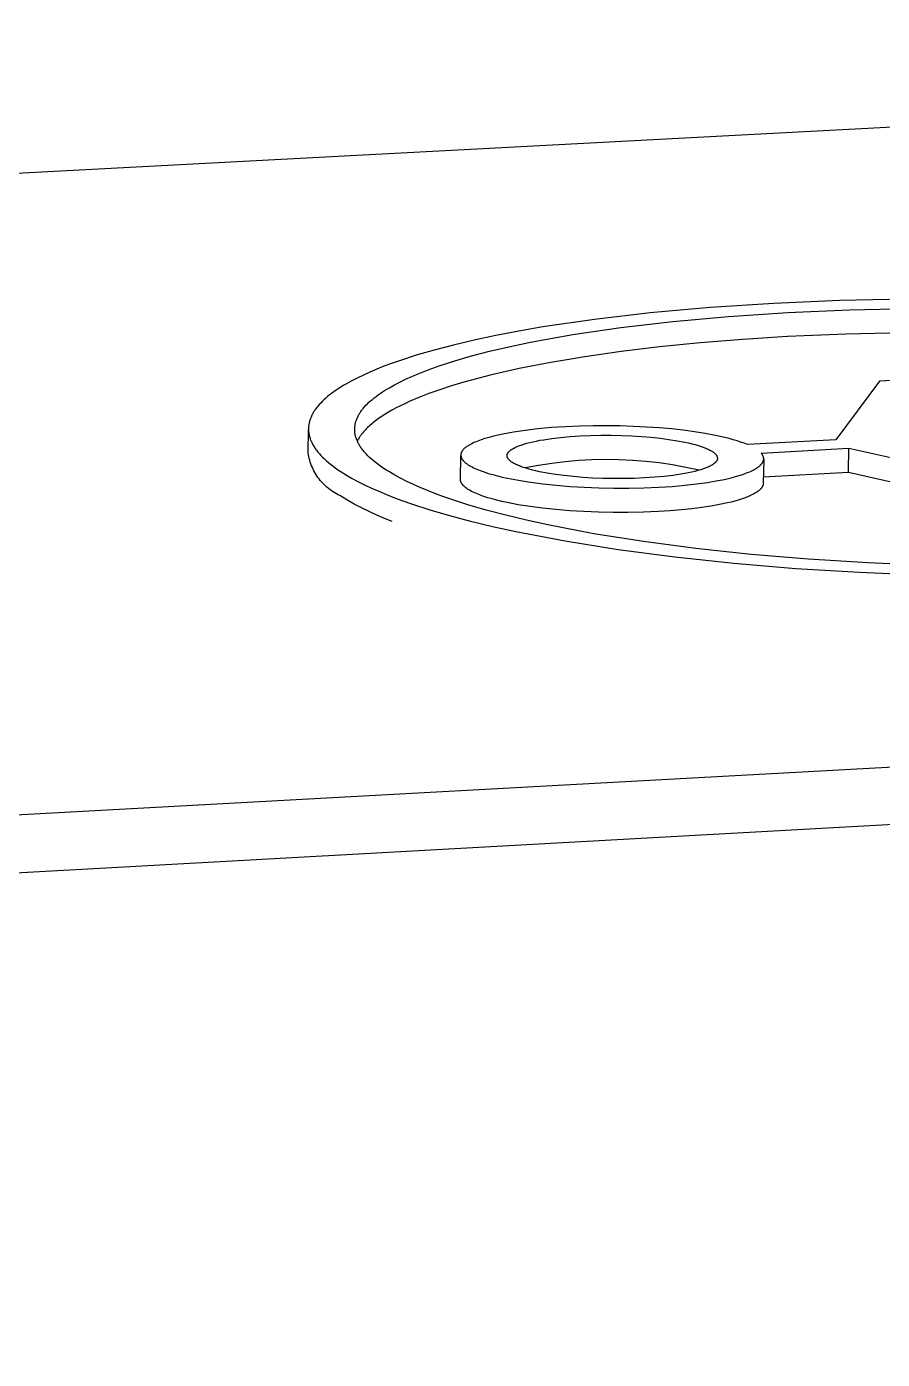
# Model space of a CAD drawing. Header units: millimetres. Extents: x 430 to 4403, y -1522 to 1254.
# Drawn here: x 1344.26 to 1365.64, y -381.85 to -348.58 of the extents above; entities that cross this region are included whole.
import ezdxf

# ---------------------------------------------------------------- set-up
doc = ezdxf.new("R2010")
doc.units = ezdxf.units.MM
doc.header["$MEASUREMENT"] = 0
doc.layers.add('Utwórz2D linie widoczne', color=7, linetype='Continuous', true_color=0x000000)

msp = doc.modelspace()

# ---------------------------------------------------------------- linework, layer by layer
at = {"layer": 'Utwórz2D linie widoczne'}
for p, q in [((1413.485, -348.583), (1297.038, -354.723)), ((1361.336, -355.595), (1359.84, -355.729)), ((1362.929, -355.491), (1361.336, -355.595)), ((1364.574, -355.422), (1362.929, -355.491)), ((1363.282, -355.718), (1364.815, -355.653)), ((1366.225, -355.388), (1364.574, -355.422)), ((1364.815, -355.653), (1366.353, -355.622)), ((1358.445, -355.892), (1357.158, -356.081)), ((1359.84, -355.729), (1358.445, -355.892)), ((1359.104, -356.091), (1360.403, -355.94)), ((1360.403, -355.94), (1361.798, -355.815)), ((1361.798, -355.815), (1363.282, -355.718)), ((1355.983, -356.295), (1355.439, -356.41)), ((1356.556, -356.185), (1355.983, -356.295)), ((1357.158, -356.081), (1356.556, -356.185)), ((1357.345, -356.365), (1357.905, -356.268)), ((1357.905, -356.268), (1359.104, -356.091)), ((1364.725, -356.258), (1363.272, -356.32)), ((1366.183, -356.226), (1364.725, -356.258)), ((1354.926, -356.531), (1354.443, -356.657)), ((1355.439, -356.41), (1354.926, -356.531)), ((1355.827, -356.687), (1356.305, -356.575)), ((1356.305, -356.575), (1356.811, -356.467)), ((1356.811, -356.467), (1357.345, -356.365)), ((1360.073, -356.576), (1359.112, -356.692)), ((1361.089, -356.475), (1360.073, -356.576)), ((1362.155, -356.39), (1361.089, -356.475)), ((1363.272, -356.32), (1362.155, -356.39)), ((1353.574, -356.923), (1353.377, -356.993)), ((1353.993, -356.788), (1353.574, -356.923)), ((1354.443, -356.657), (1353.993, -356.788)), ((1354.568, -357.053), (1354.957, -356.927)), ((1354.957, -356.927), (1355.377, -356.805)), ((1355.377, -356.805), (1355.827, -356.687)), ((1357.357, -356.964), (1356.569, -357.119)), ((1358.206, -356.822), (1357.357, -356.964)), ((1359.112, -356.692), (1358.206, -356.822)), ((1352.673, -357.28), (1352.519, -357.355)), ((1352.836, -357.207), (1352.673, -357.28)), ((1353.008, -357.135), (1352.836, -357.207)), ((1353.188, -357.063), (1353.008, -357.135)), ((1353.377, -356.993), (1353.188, -357.063)), ((1353.881, -357.317), (1354.041, -357.25)), ((1354.041, -357.25), (1354.209, -357.183)), ((1354.209, -357.183), (1354.384, -357.117)), ((1354.384, -357.117), (1354.568, -357.053)), ((1355.843, -357.285), (1355.503, -357.372)), ((1356.569, -357.119), (1355.843, -357.285)), ((1371.531, -357.112), (1365.572, -357.432)), ((1352.048, -357.622), (1351.99, -357.66)), ((1352.108, -357.583), (1352.048, -357.622)), ((1352.171, -357.544), (1352.108, -357.583)), ((1352.236, -357.506), (1352.171, -357.544)), ((1352.373, -357.43), (1352.236, -357.506)), ((1352.519, -357.355), (1352.373, -357.43)), ((1353.204, -357.667), (1353.263, -357.631)), ((1353.263, -357.631), (1353.323, -357.596)), ((1353.323, -357.596), (1353.45, -357.525)), ((1353.45, -357.525), (1353.586, -357.455)), ((1353.586, -357.455), (1353.729, -357.385)), ((1353.729, -357.385), (1353.881, -357.317)), ((1354.584, -357.648), (1354.312, -357.745)), ((1354.874, -357.554), (1354.584, -357.648)), ((1355.18, -357.462), (1354.874, -357.554)), ((1355.503, -357.372), (1355.18, -357.462)), ((1365.572, -357.432), (1364.479, -358.899)), ((1351.607, -357.979), (1351.57, -358.019)), ((1351.646, -357.938), (1351.607, -357.979)), ((1351.688, -357.898), (1351.646, -357.938)), ((1351.733, -357.858), (1351.688, -357.898)), ((1351.78, -357.818), (1351.733, -357.858)), ((1351.829, -357.778), (1351.78, -357.818)), ((1351.88, -357.739), (1351.829, -357.778)), ((1351.934, -357.7), (1351.88, -357.739)), ((1351.99, -357.66), (1351.934, -357.7)), ((1352.775, -357.998), (1352.814, -357.961)), ((1352.814, -357.961), (1352.855, -357.924)), ((1352.855, -357.924), (1352.898, -357.887)), ((1352.898, -357.887), (1352.944, -357.85)), ((1352.944, -357.85), (1352.992, -357.813)), ((1352.992, -357.813), (1353.042, -357.776)), ((1353.042, -357.776), (1353.094, -357.74)), ((1353.094, -357.74), (1353.148, -357.703)), ((1353.148, -357.703), (1353.204, -357.667)), ((1353.819, -357.945), (1353.707, -357.996)), ((1354.057, -357.844), (1353.819, -357.945)), ((1354.312, -357.745), (1354.057, -357.844)), ((1351.376, -358.307), (1351.367, -358.328)), ((1351.386, -358.286), (1351.376, -358.307)), ((1351.396, -358.265), (1351.386, -358.286)), ((1351.408, -358.245), (1351.396, -358.265)), ((1351.419, -358.224), (1351.408, -358.245)), ((1351.432, -358.203), (1351.419, -358.224)), ((1351.444, -358.183), (1351.432, -358.203)), ((1351.458, -358.162), (1351.444, -358.183)), ((1351.472, -358.142), (1351.458, -358.162)), ((1351.487, -358.121), (1351.472, -358.142)), ((1351.502, -358.101), (1351.487, -358.121)), ((1351.518, -358.08), (1351.502, -358.101)), ((1351.535, -358.06), (1351.518, -358.08)), ((1351.552, -358.039), (1351.535, -358.06)), ((1351.57, -358.019), (1351.552, -358.039)), ((1352.533, -358.323), (1352.543, -358.303)), ((1352.543, -358.303), (1352.553, -358.284)), ((1352.553, -358.284), (1352.564, -358.265)), ((1352.564, -358.265), (1352.575, -358.245)), ((1352.575, -358.245), (1352.587, -358.226)), ((1352.587, -358.226), (1352.6, -358.207)), ((1352.6, -358.207), (1352.613, -358.188)), ((1352.613, -358.188), (1352.627, -358.169)), ((1352.627, -358.169), (1352.641, -358.15)), ((1352.641, -358.15), (1352.656, -358.131)), ((1352.656, -358.131), (1352.671, -358.112)), ((1352.671, -358.112), (1352.687, -358.093)), ((1352.687, -358.093), (1352.703, -358.074)), ((1352.703, -358.074), (1352.738, -358.036)), ((1352.738, -358.036), (1352.775, -357.998)), ((1353.131, -358.314), (1353.051, -358.368)), ((1353.215, -358.26), (1353.131, -358.314)), ((1353.304, -358.206), (1353.215, -358.26)), ((1353.398, -358.153), (1353.304, -358.206)), ((1353.497, -358.1), (1353.398, -358.153)), ((1353.6, -358.048), (1353.497, -358.1)), ((1353.707, -357.996), (1353.6, -358.048)), ((1351.294, -359.222), (1351.303, -358.643)), ((1351.304, -358.601), (1351.303, -358.622)), ((1351.303, -358.622), (1351.304, -358.643)), ((1351.305, -358.58), (1351.304, -358.601)), ((1351.304, -358.643), (1351.304, -358.665)), ((1351.307, -358.559), (1351.305, -358.58)), ((1351.309, -358.537), (1351.307, -358.559)), ((1351.312, -358.516), (1351.309, -358.537)), ((1351.316, -358.495), (1351.312, -358.516)), ((1351.32, -358.474), (1351.316, -358.495)), ((1351.325, -358.453), (1351.32, -358.474)), ((1351.33, -358.432), (1351.325, -358.453)), ((1351.336, -358.411), (1351.33, -358.432)), ((1351.343, -358.39), (1351.336, -358.411)), ((1351.35, -358.369), (1351.343, -358.39)), ((1351.358, -358.349), (1351.35, -358.369)), ((1351.367, -358.328), (1351.358, -358.349)), ((1352.457, -358.616), (1352.458, -358.596)), ((1352.457, -358.635), (1352.457, -358.616)), ((1352.457, -358.655), (1352.457, -358.635)), ((1352.458, -358.596), (1352.46, -358.576)), ((1352.46, -358.576), (1352.462, -358.557)), ((1352.462, -358.557), (1352.465, -358.537)), ((1352.465, -358.537), (1352.468, -358.517)), ((1352.468, -358.517), (1352.472, -358.498)), ((1352.472, -358.498), (1352.476, -358.478)), ((1352.476, -358.478), (1352.481, -358.459)), ((1352.481, -358.459), (1352.487, -358.439)), ((1352.487, -358.439), (1352.493, -358.42)), ((1352.493, -358.42), (1352.5, -358.4)), ((1352.5, -358.4), (1352.508, -358.381)), ((1352.508, -358.381), (1352.515, -358.361)), ((1352.515, -358.361), (1352.524, -358.342)), ((1352.524, -358.342), (1352.533, -358.323)), ((1352.725, -358.645), (1352.699, -358.674)), ((1352.752, -358.617), (1352.725, -358.645)), ((1352.781, -358.589), (1352.752, -358.617)), ((1352.81, -358.561), (1352.781, -358.589)), ((1352.841, -358.533), (1352.81, -358.561)), ((1352.873, -358.506), (1352.841, -358.533)), ((1352.906, -358.478), (1352.873, -358.506)), ((1352.941, -358.45), (1352.906, -358.478)), ((1352.977, -358.423), (1352.941, -358.45)), ((1353.051, -358.368), (1352.977, -358.423)), ((1357.035, -358.624), (1356.719, -358.661)), ((1357.374, -358.594), (1357.035, -358.624)), ((1357.735, -358.57), (1357.374, -358.594)), ((1358.073, -358.555), (1357.735, -358.57)), ((1358.412, -358.547), (1358.073, -358.555)), ((1358.75, -358.546), (1358.412, -358.547)), ((1359.086, -358.55), (1358.75, -358.546)), ((1359.417, -358.561), (1359.086, -358.55)), ((1359.743, -358.578), (1359.417, -358.561)), ((1360.06, -358.6), (1359.743, -358.578)), ((1360.368, -358.627), (1360.06, -358.6)), ((1360.665, -358.66), (1360.368, -358.627)), ((1351.304, -358.665), (1351.306, -358.686)), ((1351.306, -358.686), (1351.308, -358.707)), ((1351.308, -358.707), (1351.311, -358.728)), ((1351.311, -358.728), (1351.314, -358.75)), ((1351.314, -358.75), (1351.318, -358.771)), ((1351.318, -358.771), (1351.323, -358.792)), ((1351.323, -358.792), (1351.328, -358.814)), ((1351.328, -358.814), (1351.334, -358.835)), ((1351.334, -358.835), (1351.341, -358.857)), ((1351.341, -358.857), (1351.348, -358.878)), ((1351.348, -358.878), (1351.356, -358.9)), ((1351.356, -358.9), (1351.365, -358.921)), ((1351.365, -358.921), (1351.374, -358.943)), ((1351.374, -358.943), (1351.384, -358.964)), ((1351.384, -358.964), (1351.395, -358.986)), ((1352.458, -358.675), (1352.457, -358.655)), ((1352.46, -358.695), (1352.458, -358.675)), ((1352.462, -358.715), (1352.46, -358.695)), ((1352.464, -358.735), (1352.462, -358.715)), ((1352.468, -358.754), (1352.464, -358.735)), ((1352.471, -358.774), (1352.468, -358.754)), ((1352.476, -358.794), (1352.471, -358.774)), ((1352.481, -358.814), (1352.476, -358.794)), ((1352.487, -358.834), (1352.481, -358.814)), ((1352.493, -358.854), (1352.487, -358.834)), ((1352.5, -358.874), (1352.493, -358.854)), ((1352.507, -358.894), (1352.5, -358.874)), ((1352.515, -358.914), (1352.507, -358.894)), ((1352.524, -358.934), (1352.515, -358.914)), ((1352.53, -358.917), (1352.523, -358.931)), ((1352.533, -358.954), (1352.524, -358.934)), ((1352.537, -358.902), (1352.53, -358.917)), ((1352.543, -358.974), (1352.533, -358.954)), ((1352.545, -358.888), (1352.537, -358.902)), ((1352.554, -358.994), (1352.543, -358.974)), ((1352.553, -358.873), (1352.545, -358.888)), ((1352.57, -358.845), (1352.553, -358.873)), ((1352.589, -358.816), (1352.57, -358.845)), ((1352.608, -358.787), (1352.589, -358.816)), ((1352.629, -358.759), (1352.608, -358.787)), ((1352.651, -358.73), (1352.629, -358.759)), ((1352.675, -358.702), (1352.651, -358.73)), ((1352.699, -358.674), (1352.675, -358.702)), ((1355.415, -358.977), (1355.38, -358.994)), ((1355.452, -358.96), (1355.415, -358.977)), ((1355.49, -358.944), (1355.452, -358.96)), ((1355.531, -358.928), (1355.49, -358.944)), ((1355.574, -358.912), (1355.531, -358.928)), ((1355.618, -358.896), (1355.574, -358.912)), ((1355.712, -358.865), (1355.618, -358.896)), ((1355.814, -358.836), (1355.712, -358.865)), ((1355.923, -358.807), (1355.814, -358.836)), ((1356.039, -358.78), (1355.923, -358.807)), ((1356.162, -358.753), (1356.039, -358.78)), ((1356.292, -358.728), (1356.162, -358.753)), ((1356.428, -358.705), (1356.292, -358.728)), ((1356.719, -358.661), (1356.428, -358.705)), ((1356.754, -358.985), (1356.829, -358.965)), ((1356.829, -358.965), (1356.91, -358.946)), ((1356.91, -358.946), (1356.995, -358.928)), ((1356.995, -358.928), (1357.085, -358.91)), ((1357.085, -358.91), (1357.18, -358.894)), ((1357.18, -358.894), (1357.382, -358.864)), ((1357.382, -358.864), (1357.601, -358.838)), ((1357.601, -358.838), (1357.837, -358.817)), ((1357.837, -358.817), (1358.088, -358.8)), ((1358.088, -358.8), (1358.347, -358.789)), ((1358.347, -358.789), (1358.607, -358.784)), ((1358.607, -358.784), (1358.866, -358.784)), ((1358.866, -358.784), (1359.123, -358.789)), ((1359.123, -358.789), (1359.375, -358.8)), ((1359.375, -358.8), (1359.621, -358.815)), ((1359.621, -358.815), (1359.86, -358.834)), ((1359.86, -358.834), (1360.089, -358.859)), ((1360.089, -358.859), (1360.308, -358.887)), ((1360.308, -358.887), (1360.514, -358.92)), ((1360.514, -358.92), (1360.705, -358.956)), ((1360.948, -358.698), (1360.665, -358.66)), ((1360.705, -358.956), (1360.795, -358.976)), ((1360.795, -358.976), (1360.881, -358.996)), ((1361.216, -358.74), (1360.948, -358.698)), ((1361.468, -358.788), (1361.216, -358.74)), ((1361.587, -358.813), (1361.468, -358.788)), ((1361.701, -358.839), (1361.587, -358.813)), ((1361.81, -358.866), (1361.701, -358.839)), ((1361.914, -358.895), (1361.81, -358.866)), ((1362.012, -358.924), (1361.914, -358.895)), ((1362.105, -358.954), (1362.012, -358.924)), ((1362.191, -358.985), (1362.105, -358.954)), ((1364.479, -358.899), (1362.272, -359.018)), ((1351.302, -359.269), (1351.294, -359.222)), ((1351.311, -359.316), (1351.302, -359.269)), ((1351.395, -358.986), (1351.406, -359.007)), ((1351.406, -359.007), (1351.418, -359.029)), ((1351.418, -359.029), (1351.431, -359.05)), ((1351.431, -359.05), (1351.444, -359.072)), ((1351.444, -359.072), (1351.458, -359.094)), ((1351.458, -359.094), (1351.473, -359.115)), ((1351.473, -359.115), (1351.488, -359.137)), ((1351.488, -359.137), (1351.504, -359.159)), ((1351.504, -359.159), (1351.521, -359.18)), ((1351.521, -359.18), (1351.538, -359.202)), ((1351.538, -359.202), (1351.556, -359.224)), ((1351.556, -359.224), (1351.575, -359.245)), ((1351.575, -359.245), (1351.614, -359.289)), ((1351.614, -359.289), (1351.656, -359.332)), ((1352.565, -359.014), (1352.554, -358.994)), ((1352.577, -359.034), (1352.565, -359.014)), ((1352.589, -359.054), (1352.577, -359.034)), ((1352.602, -359.075), (1352.589, -359.054)), ((1352.616, -359.095), (1352.602, -359.075)), ((1352.63, -359.115), (1352.616, -359.095)), ((1352.645, -359.135), (1352.63, -359.115)), ((1352.661, -359.155), (1352.645, -359.135)), ((1352.677, -359.175), (1352.661, -359.155)), ((1352.694, -359.196), (1352.677, -359.175)), ((1352.712, -359.216), (1352.694, -359.196)), ((1352.748, -359.256), (1352.712, -359.216)), ((1352.788, -359.297), (1352.748, -359.256)), ((1352.83, -359.337), (1352.788, -359.297)), ((1355.099, -359.885), (1355.109, -359.285)), ((1355.11, -359.261), (1355.109, -359.266)), ((1355.109, -359.266), (1355.109, -359.271)), ((1355.109, -359.271), (1355.109, -359.276)), ((1355.109, -359.276), (1355.109, -359.28)), ((1355.109, -359.28), (1355.109, -359.285)), ((1355.109, -359.285), (1355.109, -359.29)), ((1355.109, -359.29), (1355.11, -359.295)), ((1355.111, -359.257), (1355.11, -359.261)), ((1355.11, -359.295), (1355.11, -359.3)), ((1355.11, -359.3), (1355.111, -359.304)), ((1355.112, -359.247), (1355.111, -359.252)), ((1355.111, -359.252), (1355.111, -359.257)), ((1355.111, -359.304), (1355.112, -359.309)), ((1355.113, -359.242), (1355.112, -359.247)), ((1355.112, -359.309), (1355.113, -359.314)), ((1355.114, -359.238), (1355.113, -359.242)), ((1355.116, -359.233), (1355.114, -359.238)), ((1355.117, -359.228), (1355.116, -359.233)), ((1355.119, -359.223), (1355.117, -359.228)), ((1355.121, -359.219), (1355.119, -359.223)), ((1355.123, -359.214), (1355.121, -359.219)), ((1355.125, -359.209), (1355.123, -359.214)), ((1355.127, -359.205), (1355.125, -359.209)), ((1355.129, -359.2), (1355.127, -359.205)), ((1355.132, -359.195), (1355.129, -359.2)), ((1355.134, -359.191), (1355.132, -359.195)), ((1355.137, -359.186), (1355.134, -359.191)), ((1355.14, -359.181), (1355.137, -359.186)), ((1355.143, -359.177), (1355.14, -359.181)), ((1355.146, -359.172), (1355.143, -359.177)), ((1355.149, -359.167), (1355.146, -359.172)), ((1355.153, -359.163), (1355.149, -359.167)), ((1355.156, -359.158), (1355.153, -359.163)), ((1355.16, -359.153), (1355.156, -359.158)), ((1355.164, -359.149), (1355.16, -359.153)), ((1355.168, -359.144), (1355.164, -359.149)), ((1355.176, -359.135), (1355.168, -359.144)), ((1355.185, -359.126), (1355.176, -359.135)), ((1355.194, -359.117), (1355.185, -359.126)), ((1355.204, -359.108), (1355.194, -359.117)), ((1355.214, -359.099), (1355.204, -359.108)), ((1355.225, -359.09), (1355.214, -359.099)), ((1355.237, -359.081), (1355.225, -359.09)), ((1355.249, -359.072), (1355.237, -359.081)), ((1355.262, -359.063), (1355.249, -359.072)), ((1355.275, -359.054), (1355.262, -359.063)), ((1355.288, -359.046), (1355.275, -359.054)), ((1355.302, -359.037), (1355.288, -359.046)), ((1355.317, -359.028), (1355.302, -359.037)), ((1355.348, -359.011), (1355.317, -359.028)), ((1355.38, -358.994), (1355.348, -359.011)), ((1356.265, -359.281), (1356.266, -359.277)), ((1356.265, -359.284), (1356.265, -359.281)), ((1356.265, -359.287), (1356.265, -359.284)), ((1356.265, -359.29), (1356.265, -359.287)), ((1356.265, -359.294), (1356.265, -359.29)), ((1356.265, -359.297), (1356.265, -359.294)), ((1356.265, -359.3), (1356.265, -359.297)), ((1356.265, -359.304), (1356.265, -359.3)), ((1356.265, -359.307), (1356.265, -359.304)), ((1356.266, -359.31), (1356.265, -359.307)), ((1356.266, -359.274), (1356.267, -359.271)), ((1356.266, -359.277), (1356.266, -359.274)), ((1356.266, -359.314), (1356.266, -359.31)), ((1356.267, -359.267), (1356.268, -359.264)), ((1356.267, -359.271), (1356.267, -359.267)), ((1356.268, -359.264), (1356.269, -359.261)), ((1356.269, -359.261), (1356.27, -359.257)), ((1356.27, -359.257), (1356.271, -359.254)), ((1356.271, -359.254), (1356.273, -359.251)), ((1356.273, -359.251), (1356.274, -359.248)), ((1356.274, -359.248), (1356.275, -359.244)), ((1356.275, -359.244), (1356.277, -359.241)), ((1356.277, -359.241), (1356.278, -359.238)), ((1356.278, -359.238), (1356.28, -359.235)), ((1356.28, -359.235), (1356.282, -359.231)), ((1356.282, -359.231), (1356.284, -359.228)), ((1356.284, -359.228), (1356.286, -359.225)), ((1356.286, -359.225), (1356.288, -359.222)), ((1356.288, -359.222), (1356.29, -359.218)), ((1356.29, -359.218), (1356.292, -359.215)), ((1356.292, -359.215), (1356.295, -359.212)), ((1356.295, -359.212), (1356.297, -359.209)), ((1356.297, -359.209), (1356.3, -359.206)), ((1356.3, -359.206), (1356.302, -359.202)), ((1356.302, -359.202), (1356.305, -359.199)), ((1356.305, -359.199), (1356.311, -359.193)), ((1356.311, -359.193), (1356.317, -359.187)), ((1356.317, -359.187), (1356.323, -359.18)), ((1356.323, -359.18), (1356.33, -359.174)), ((1356.33, -359.174), (1356.337, -359.168)), ((1356.337, -359.168), (1356.345, -359.161)), ((1356.345, -359.161), (1356.353, -359.155)), ((1356.353, -359.155), (1356.361, -359.149)), ((1356.361, -359.149), (1356.37, -359.143)), ((1356.37, -359.143), (1356.379, -359.137)), ((1356.379, -359.137), (1356.389, -359.131)), ((1356.389, -359.131), (1356.398, -359.125)), ((1356.398, -359.125), (1356.408, -359.119)), ((1356.408, -359.119), (1356.43, -359.107)), ((1356.43, -359.107), (1356.452, -359.095)), ((1356.452, -359.095), (1356.477, -359.083)), ((1356.477, -359.083), (1356.502, -359.072)), ((1356.502, -359.072), (1356.529, -359.06)), ((1356.529, -359.06), (1356.557, -359.049)), ((1356.557, -359.049), (1356.586, -359.038)), ((1356.586, -359.038), (1356.617, -359.027)), ((1356.617, -359.027), (1356.683, -359.005)), ((1356.683, -359.005), (1356.754, -358.985)), ((1360.881, -358.996), (1360.963, -359.018)), ((1360.963, -359.018), (1361.039, -359.04)), ((1361.039, -359.04), (1361.111, -359.063)), ((1361.111, -359.063), (1361.178, -359.087)), ((1361.178, -359.087), (1361.21, -359.099)), ((1361.21, -359.099), (1361.24, -359.111)), ((1361.24, -359.111), (1361.269, -359.124)), ((1361.269, -359.124), (1361.296, -359.137)), ((1361.296, -359.137), (1361.322, -359.15)), ((1361.322, -359.15), (1361.347, -359.163)), ((1361.347, -359.163), (1361.37, -359.176)), ((1361.37, -359.176), (1361.381, -359.183)), ((1361.381, -359.183), (1361.392, -359.19)), ((1361.392, -359.19), (1361.402, -359.196)), ((1361.402, -359.196), (1361.412, -359.203)), ((1361.412, -359.203), (1361.421, -359.21)), ((1361.421, -359.21), (1361.43, -359.217)), ((1361.43, -359.217), (1361.438, -359.224)), ((1361.438, -359.224), (1361.446, -359.23)), ((1361.446, -359.23), (1361.454, -359.237)), ((1361.454, -359.237), (1361.461, -359.244)), ((1361.461, -359.244), (1361.468, -359.251)), ((1361.468, -359.251), (1361.474, -359.257)), ((1361.474, -359.257), (1361.477, -359.261)), ((1361.477, -359.261), (1361.48, -359.264)), ((1361.48, -359.264), (1361.483, -359.268)), ((1361.483, -359.268), (1361.486, -359.271)), ((1361.486, -359.271), (1361.488, -359.274)), ((1361.488, -359.274), (1361.491, -359.278)), ((1361.491, -359.278), (1361.493, -359.281)), ((1361.493, -359.281), (1361.495, -359.284)), ((1361.495, -359.284), (1361.498, -359.288)), ((1361.498, -359.288), (1361.5, -359.291)), ((1361.5, -359.291), (1361.502, -359.295)), ((1361.502, -359.295), (1361.503, -359.298)), ((1361.503, -359.298), (1361.505, -359.301)), ((1361.505, -359.301), (1361.507, -359.305)), ((1361.507, -359.305), (1361.508, -359.308)), ((1361.508, -359.308), (1361.51, -359.311)), ((1361.51, -359.311), (1361.511, -359.315)), ((1362.232, -359.001), (1362.191, -358.985)), ((1362.272, -359.018), (1362.232, -359.001)), ((1362.61, -359.228), (1364.804, -359.109)), ((1362.618, -359.237), (1362.61, -359.228)), ((1362.625, -359.246), (1362.618, -359.237)), ((1362.629, -359.25), (1362.625, -359.246)), ((1362.632, -359.255), (1362.629, -359.25)), ((1362.635, -359.259), (1362.632, -359.255)), ((1362.639, -359.264), (1362.635, -359.259)), ((1362.642, -359.268), (1362.639, -359.264)), ((1362.644, -359.273), (1362.642, -359.268)), ((1362.647, -359.277), (1362.644, -359.273)), ((1362.65, -359.282), (1362.647, -359.277)), ((1362.652, -359.286), (1362.65, -359.282)), ((1362.655, -359.29), (1362.652, -359.286)), ((1362.657, -359.295), (1362.655, -359.29)), ((1362.659, -359.299), (1362.657, -359.295)), ((1362.661, -359.304), (1362.659, -359.299)), ((1362.663, -359.308), (1362.661, -359.304)), ((1362.664, -359.313), (1362.663, -359.308)), ((1362.666, -359.317), (1362.664, -359.313)), ((1364.794, -359.717), (1364.804, -359.109)), ((1364.804, -359.109), (1369.939, -360.254)), ((1351.322, -359.362), (1351.311, -359.316)), ((1351.334, -359.408), (1351.322, -359.362)), ((1351.348, -359.454), (1351.334, -359.408)), ((1351.363, -359.499), (1351.348, -359.454)), ((1351.38, -359.544), (1351.363, -359.499)), ((1351.399, -359.588), (1351.38, -359.544)), ((1351.419, -359.631), (1351.399, -359.588)), ((1351.44, -359.674), (1351.419, -359.631)), ((1351.656, -359.332), (1351.701, -359.375)), ((1351.701, -359.375), (1351.749, -359.419)), ((1351.749, -359.419), (1351.799, -359.462)), ((1351.799, -359.462), (1351.853, -359.506)), ((1351.853, -359.506), (1351.909, -359.55)), ((1351.909, -359.55), (1351.968, -359.593)), ((1351.968, -359.593), (1352.029, -359.637)), ((1352.029, -359.637), (1352.094, -359.68)), ((1352.874, -359.378), (1352.83, -359.337)), ((1352.921, -359.418), (1352.874, -359.378)), ((1352.971, -359.459), (1352.921, -359.418)), ((1353.023, -359.499), (1352.971, -359.459)), ((1353.078, -359.54), (1353.023, -359.499)), ((1353.136, -359.58), (1353.078, -359.54)), ((1353.196, -359.621), (1353.136, -359.58)), ((1353.259, -359.661), (1353.196, -359.621)), ((1355.113, -359.314), (1355.114, -359.319)), ((1355.114, -359.319), (1355.115, -359.324)), ((1355.115, -359.324), (1355.116, -359.328)), ((1355.116, -359.328), (1355.118, -359.333)), ((1355.118, -359.333), (1355.12, -359.338)), ((1355.12, -359.338), (1355.121, -359.343)), ((1355.121, -359.343), (1355.123, -359.348)), ((1355.123, -359.348), (1355.126, -359.353)), ((1355.126, -359.353), (1355.128, -359.357)), ((1355.128, -359.357), (1355.13, -359.362)), ((1355.13, -359.362), (1355.133, -359.367)), ((1355.133, -359.367), (1355.136, -359.372)), ((1355.136, -359.372), (1355.138, -359.377)), ((1355.138, -359.377), (1355.142, -359.382)), ((1355.142, -359.382), (1355.145, -359.387)), ((1355.145, -359.387), (1355.148, -359.391)), ((1355.148, -359.391), (1355.152, -359.396)), ((1355.152, -359.396), (1355.155, -359.401)), ((1355.155, -359.401), (1355.159, -359.406)), ((1355.159, -359.406), (1355.163, -359.411)), ((1355.163, -359.411), (1355.167, -359.416)), ((1355.167, -359.416), (1355.171, -359.421)), ((1355.171, -359.421), (1355.18, -359.43)), ((1355.18, -359.43), (1355.19, -359.44)), ((1355.19, -359.44), (1355.2, -359.45)), ((1355.2, -359.45), (1355.211, -359.46)), ((1355.211, -359.46), (1355.222, -359.47)), ((1355.222, -359.47), (1355.234, -359.479)), ((1355.234, -359.479), (1355.247, -359.489)), ((1355.247, -359.489), (1355.26, -359.499)), ((1355.26, -359.499), (1355.274, -359.509)), ((1355.274, -359.509), (1355.289, -359.518)), ((1355.289, -359.518), (1355.304, -359.528)), ((1355.304, -359.528), (1355.32, -359.538)), ((1355.32, -359.538), (1355.353, -359.557)), ((1355.353, -359.557), (1355.388, -359.576)), ((1355.388, -359.576), (1355.425, -359.595)), ((1355.425, -359.595), (1355.464, -359.613)), ((1355.464, -359.613), (1355.506, -359.631)), ((1355.506, -359.631), (1355.549, -359.649)), ((1356.267, -359.317), (1356.266, -359.314)), ((1356.268, -359.32), (1356.267, -359.317)), ((1356.269, -359.324), (1356.268, -359.32)), ((1356.27, -359.327), (1356.269, -359.324)), ((1356.271, -359.331), (1356.27, -359.327)), ((1356.272, -359.334), (1356.271, -359.331)), ((1356.273, -359.337), (1356.272, -359.334)), ((1356.275, -359.341), (1356.273, -359.337)), ((1356.276, -359.344), (1356.275, -359.341)), ((1356.278, -359.347), (1356.276, -359.344)), ((1356.28, -359.351), (1356.278, -359.347)), ((1356.281, -359.354), (1356.28, -359.351)), ((1356.283, -359.357), (1356.281, -359.354)), ((1356.285, -359.361), (1356.283, -359.357)), ((1356.287, -359.364), (1356.285, -359.361)), ((1356.29, -359.368), (1356.287, -359.364)), ((1356.292, -359.371), (1356.29, -359.368)), ((1356.294, -359.374), (1356.292, -359.371)), ((1356.297, -359.378), (1356.294, -359.374)), ((1356.3, -359.381), (1356.297, -359.378)), ((1356.302, -359.384), (1356.3, -359.381)), ((1356.305, -359.388), (1356.302, -359.384)), ((1356.308, -359.391), (1356.305, -359.388)), ((1356.314, -359.398), (1356.308, -359.391)), ((1356.321, -359.405), (1356.314, -359.398)), ((1356.328, -359.412), (1356.321, -359.405)), ((1356.336, -359.418), (1356.328, -359.412)), ((1356.344, -359.425), (1356.336, -359.418)), ((1356.352, -359.432), (1356.344, -359.425)), ((1356.361, -359.439), (1356.352, -359.432)), ((1356.37, -359.446), (1356.361, -359.439)), ((1356.38, -359.452), (1356.37, -359.446)), ((1356.39, -359.459), (1356.38, -359.452)), ((1356.4, -359.466), (1356.39, -359.459)), ((1356.411, -359.473), (1356.4, -359.466)), ((1356.434, -359.486), (1356.411, -359.473)), ((1356.459, -359.499), (1356.434, -359.486)), ((1356.485, -359.512), (1356.459, -359.499)), ((1356.512, -359.525), (1356.485, -359.512)), ((1356.541, -359.537), (1356.512, -359.525)), ((1356.571, -359.55), (1356.541, -359.537)), ((1356.602, -359.562), (1356.571, -359.55)), ((1356.635, -359.574), (1356.602, -359.562)), ((1356.669, -359.586), (1356.635, -359.574)), ((1356.741, -359.609), (1356.669, -359.586)), ((1357.045, -359.538), (1356.713, -359.601)), ((1356.817, -359.631), (1356.741, -359.609)), ((1356.899, -359.653), (1356.817, -359.631)), ((1357.378, -359.486), (1357.045, -359.538)), ((1357.712, -359.445), (1357.378, -359.486)), ((1358.048, -359.416), (1357.712, -359.445)), ((1358.385, -359.397), (1358.048, -359.416)), ((1358.722, -359.39), (1358.385, -359.397)), ((1359.059, -359.395), (1358.722, -359.39)), ((1359.395, -359.41), (1359.059, -359.395)), ((1359.731, -359.437), (1359.395, -359.41)), ((1360.066, -359.475), (1359.731, -359.437)), ((1360.4, -359.525), (1360.066, -359.475)), ((1360.731, -359.585), (1360.4, -359.525)), ((1361.061, -359.657), (1360.731, -359.585)), ((1361.104, -359.644), (1361.033, -359.665)), ((1361.169, -359.622), (1361.104, -359.644)), ((1361.2, -359.611), (1361.169, -359.622)), ((1361.23, -359.6), (1361.2, -359.611)), ((1361.258, -359.589), (1361.23, -359.6)), ((1361.284, -359.578), (1361.258, -359.589)), ((1361.31, -359.566), (1361.284, -359.578)), ((1361.334, -359.554), (1361.31, -359.566)), ((1361.356, -359.542), (1361.334, -359.554)), ((1361.377, -359.53), (1361.356, -359.542)), ((1361.388, -359.524), (1361.377, -359.53)), ((1361.397, -359.518), (1361.388, -359.524)), ((1361.407, -359.512), (1361.397, -359.518)), ((1361.416, -359.506), (1361.407, -359.512)), ((1361.424, -359.5), (1361.416, -359.506)), ((1361.432, -359.494), (1361.424, -359.5)), ((1361.44, -359.487), (1361.432, -359.494)), ((1361.448, -359.481), (1361.44, -359.487)), ((1361.455, -359.475), (1361.448, -359.481)), ((1361.462, -359.469), (1361.455, -359.475)), ((1361.468, -359.462), (1361.462, -359.469)), ((1361.474, -359.456), (1361.468, -359.462)), ((1361.48, -359.45), (1361.474, -359.456)), ((1361.483, -359.446), (1361.48, -359.45)), ((1361.485, -359.443), (1361.483, -359.446)), ((1361.488, -359.44), (1361.485, -359.443)), ((1361.49, -359.437), (1361.488, -359.44)), ((1361.493, -359.434), (1361.49, -359.437)), ((1361.495, -359.43), (1361.493, -359.434)), ((1361.497, -359.427), (1361.495, -359.43)), ((1361.499, -359.424), (1361.497, -359.427)), ((1361.501, -359.421), (1361.499, -359.424)), ((1361.503, -359.417), (1361.501, -359.421)), ((1361.505, -359.414), (1361.503, -359.417)), ((1361.506, -359.411), (1361.505, -359.414)), ((1361.508, -359.408), (1361.506, -359.411)), ((1361.509, -359.404), (1361.508, -359.408)), ((1361.511, -359.401), (1361.509, -359.404)), ((1361.511, -359.315), (1361.512, -359.318)), ((1361.512, -359.398), (1361.511, -359.401)), ((1361.512, -359.318), (1361.514, -359.322)), ((1361.513, -359.395), (1361.512, -359.398)), ((1361.514, -359.391), (1361.513, -359.395)), ((1361.514, -359.322), (1361.515, -359.325)), ((1361.515, -359.388), (1361.514, -359.391)), ((1361.515, -359.325), (1361.515, -359.328)), ((1361.515, -359.328), (1361.516, -359.332)), ((1361.516, -359.385), (1361.515, -359.388)), ((1361.516, -359.332), (1361.517, -359.335)), ((1361.517, -359.381), (1361.516, -359.385)), ((1361.517, -359.335), (1361.518, -359.338)), ((1361.518, -359.375), (1361.517, -359.378)), ((1361.517, -359.378), (1361.517, -359.381)), ((1361.518, -359.338), (1361.518, -359.342)), ((1361.518, -359.342), (1361.519, -359.345)), ((1361.519, -359.368), (1361.518, -359.371)), ((1361.518, -359.371), (1361.518, -359.375)), ((1361.519, -359.345), (1361.519, -359.348)), ((1361.519, -359.348), (1361.519, -359.352)), ((1361.519, -359.352), (1361.519, -359.355)), ((1361.519, -359.355), (1361.519, -359.358)), ((1361.519, -359.358), (1361.519, -359.362)), ((1361.519, -359.362), (1361.519, -359.365)), ((1361.519, -359.365), (1361.519, -359.368)), ((1362.408, -359.656), (1362.438, -359.64)), ((1362.438, -359.64), (1362.466, -359.624)), ((1362.466, -359.624), (1362.493, -359.608)), ((1362.493, -359.608), (1362.505, -359.6)), ((1362.505, -359.6), (1362.518, -359.592)), ((1362.518, -359.592), (1362.529, -359.584)), ((1362.529, -359.584), (1362.541, -359.576)), ((1362.541, -359.576), (1362.552, -359.568)), ((1362.552, -359.568), (1362.562, -359.559)), ((1362.562, -359.559), (1362.572, -359.551)), ((1362.572, -359.551), (1362.582, -359.543)), ((1362.582, -359.543), (1362.591, -359.534)), ((1362.591, -359.534), (1362.599, -359.526)), ((1362.599, -359.526), (1362.608, -359.517)), ((1362.608, -359.517), (1362.615, -359.509)), ((1362.615, -359.509), (1362.623, -359.501)), ((1362.623, -359.501), (1362.629, -359.492)), ((1362.629, -359.492), (1362.633, -359.488)), ((1362.633, -359.488), (1362.636, -359.483)), ((1362.636, -359.483), (1362.639, -359.479)), ((1362.639, -359.479), (1362.642, -359.475)), ((1362.642, -359.475), (1362.644, -359.471)), ((1362.644, -359.471), (1362.647, -359.466)), ((1362.647, -359.466), (1362.65, -359.462)), ((1362.65, -359.462), (1362.652, -359.458)), ((1362.652, -359.458), (1362.654, -359.453)), ((1362.654, -359.453), (1362.657, -359.449)), ((1362.657, -359.449), (1362.659, -359.445)), ((1362.659, -359.445), (1362.661, -359.44)), ((1362.661, -359.44), (1362.662, -359.436)), ((1362.662, -359.436), (1362.664, -359.432)), ((1362.664, -359.432), (1362.666, -359.427)), ((1362.675, -359.388), (1362.665, -359.982)), ((1362.667, -359.322), (1362.666, -359.317)), ((1362.666, -359.427), (1362.667, -359.423)), ((1362.669, -359.326), (1362.667, -359.322)), ((1362.667, -359.423), (1362.669, -359.419)), ((1362.67, -359.331), (1362.669, -359.326)), ((1362.669, -359.419), (1362.67, -359.414)), ((1362.671, -359.335), (1362.67, -359.331)), ((1362.67, -359.414), (1362.671, -359.41)), ((1362.672, -359.339), (1362.671, -359.335)), ((1362.671, -359.41), (1362.672, -359.406)), ((1362.673, -359.344), (1362.672, -359.339)), ((1362.672, -359.406), (1362.673, -359.401)), ((1362.674, -359.348), (1362.673, -359.344)), ((1362.673, -359.397), (1362.674, -359.392)), ((1362.673, -359.401), (1362.673, -359.397)), ((1362.674, -359.353), (1362.674, -359.348)), ((1362.675, -359.357), (1362.674, -359.353)), ((1362.674, -359.392), (1362.675, -359.388)), ((1362.675, -359.362), (1362.675, -359.357)), ((1362.675, -359.366), (1362.675, -359.362)), ((1362.675, -359.37), (1362.675, -359.366)), ((1362.675, -359.375), (1362.675, -359.37)), ((1362.675, -359.379), (1362.675, -359.375)), ((1362.675, -359.384), (1362.675, -359.379)), ((1362.675, -359.388), (1362.675, -359.384)), ((1255.356, -373.13), (1499.671, -359.715)), ((1351.463, -359.716), (1351.44, -359.674)), ((1351.487, -359.757), (1351.463, -359.716)), ((1351.513, -359.797), (1351.487, -359.757)), ((1351.54, -359.836), (1351.513, -359.797)), ((1351.569, -359.874), (1351.54, -359.836)), ((1351.598, -359.912), (1351.569, -359.874)), ((1351.629, -359.948), (1351.598, -359.912)), ((1351.661, -359.983), (1351.629, -359.948)), ((1352.094, -359.68), (1352.161, -359.724)), ((1352.161, -359.724), (1352.231, -359.767)), ((1352.231, -359.767), (1352.377, -359.852)), ((1352.377, -359.852), (1352.533, -359.937)), ((1352.533, -359.937), (1352.698, -360.02)), ((1353.323, -359.701), (1353.259, -359.661)), ((1353.46, -359.781), (1353.323, -359.701)), ((1353.605, -359.859), (1353.46, -359.781)), ((1353.759, -359.937), (1353.605, -359.859)), ((1353.922, -360.014), (1353.759, -359.937)), ((1355.099, -359.889), (1355.099, -359.885)), ((1355.1, -359.892), (1355.099, -359.889)), ((1355.1, -359.896), (1355.1, -359.892)), ((1355.1, -359.9), (1355.1, -359.896)), ((1355.1, -359.903), (1355.1, -359.9)), ((1355.101, -359.907), (1355.1, -359.903)), ((1355.101, -359.911), (1355.101, -359.907)), ((1355.102, -359.915), (1355.101, -359.911)), ((1355.102, -359.918), (1355.102, -359.915)), ((1355.103, -359.922), (1355.102, -359.918)), ((1355.104, -359.926), (1355.103, -359.922)), ((1355.105, -359.93), (1355.104, -359.926)), ((1355.106, -359.933), (1355.105, -359.93)), ((1355.107, -359.937), (1355.106, -359.933)), ((1355.108, -359.941), (1355.107, -359.937)), ((1355.11, -359.945), (1355.108, -359.941)), ((1355.111, -359.948), (1355.11, -359.945)), ((1355.113, -359.952), (1355.111, -359.948)), ((1355.114, -359.956), (1355.113, -359.952)), ((1355.116, -359.96), (1355.114, -359.956)), ((1355.118, -359.963), (1355.116, -359.96)), ((1355.119, -359.967), (1355.118, -359.963)), ((1355.121, -359.971), (1355.119, -359.967)), ((1355.123, -359.975), (1355.121, -359.971)), ((1355.125, -359.978), (1355.123, -359.975)), ((1355.128, -359.982), (1355.125, -359.978)), ((1355.549, -359.649), (1355.594, -359.667)), ((1355.594, -359.667), (1355.641, -359.684)), ((1355.641, -359.684), (1355.69, -359.701)), ((1355.69, -359.701), (1355.794, -359.735)), ((1355.794, -359.735), (1355.904, -359.767)), ((1355.904, -359.767), (1356.021, -359.798)), ((1356.021, -359.798), (1356.144, -359.827)), ((1356.144, -359.827), (1356.274, -359.856)), ((1356.274, -359.856), (1356.55, -359.908)), ((1356.55, -359.908), (1356.847, -359.956)), ((1356.847, -359.956), (1357.162, -359.997)), ((1356.985, -359.673), (1356.899, -359.653)), ((1357.074, -359.693), (1356.985, -359.673)), ((1357.266, -359.73), (1357.074, -359.693)), ((1357.472, -359.763), (1357.266, -359.73)), ((1357.691, -359.791), (1357.472, -359.763)), ((1357.921, -359.816), (1357.691, -359.791)), ((1358.16, -359.835), (1357.921, -359.816)), ((1358.407, -359.851), (1358.16, -359.835)), ((1358.66, -359.861), (1358.407, -359.851)), ((1358.917, -359.866), (1358.66, -359.861)), ((1359.176, -359.866), (1358.917, -359.866)), ((1359.437, -359.861), (1359.176, -359.866)), ((1359.697, -359.85), (1359.437, -359.861)), ((1359.948, -359.833), (1359.697, -359.85)), ((1360.185, -359.812), (1359.948, -359.833)), ((1360.404, -359.786), (1360.185, -359.812)), ((1360.607, -359.756), (1360.404, -359.786)), ((1360.702, -359.74), (1360.607, -359.756)), ((1360.792, -359.722), (1360.702, -359.74)), ((1360.877, -359.704), (1360.792, -359.722)), ((1360.958, -359.685), (1360.877, -359.704)), ((1361.033, -359.665), (1360.958, -359.685)), ((1360.999, -359.999), (1361.275, -359.96)), ((1361.275, -359.96), (1361.529, -359.917)), ((1361.529, -359.917), (1361.647, -359.894)), ((1361.647, -359.894), (1361.76, -359.869)), ((1361.76, -359.869), (1361.866, -359.844)), ((1361.866, -359.844), (1361.967, -359.817)), ((1361.967, -359.817), (1362.062, -359.79)), ((1362.062, -359.79), (1362.15, -359.761)), ((1362.15, -359.761), (1362.232, -359.732)), ((1362.232, -359.732), (1362.27, -359.717)), ((1362.27, -359.717), (1362.307, -359.702)), ((1362.307, -359.702), (1362.342, -359.687)), ((1362.342, -359.687), (1362.376, -359.672)), ((1362.376, -359.672), (1362.408, -359.656)), ((1364.794, -359.717), (1362.668, -359.832)), ((1369.928, -360.863), (1364.794, -359.717)), ((1351.695, -360.017), (1351.661, -359.983)), ((1351.729, -360.05), (1351.695, -360.017)), ((1351.765, -360.082), (1351.729, -360.05)), ((1351.802, -360.112), (1351.765, -360.082)), ((1351.839, -360.142), (1351.802, -360.112)), ((1351.878, -360.17), (1351.839, -360.142)), ((1351.918, -360.196), (1351.878, -360.17)), ((1351.958, -360.221), (1351.918, -360.196)), ((1352, -360.245), (1351.958, -360.221)), ((1352.042, -360.267), (1352, -360.245)), ((1352.085, -360.288), (1352.042, -360.267)), ((1352.263, -360.397), (1352.085, -360.288)), ((1352.698, -360.02), (1352.873, -360.102)), ((1352.873, -360.102), (1353.056, -360.183)), ((1353.056, -360.183), (1353.248, -360.263)), ((1353.248, -360.263), (1353.449, -360.342)), ((1354.093, -360.089), (1353.922, -360.014)), ((1354.272, -360.163), (1354.093, -360.089)), ((1354.46, -360.237), (1354.272, -360.163)), ((1354.655, -360.309), (1354.46, -360.237)), ((1354.858, -360.38), (1354.655, -360.309)), ((1355.132, -359.99), (1355.128, -359.982)), ((1355.137, -359.997), (1355.132, -359.99)), ((1355.143, -360.005), (1355.137, -359.997)), ((1355.148, -360.013), (1355.143, -360.005)), ((1355.155, -360.02), (1355.148, -360.013)), ((1355.161, -360.028), (1355.155, -360.02)), ((1355.168, -360.035), (1355.161, -360.028)), ((1355.175, -360.043), (1355.168, -360.035)), ((1355.183, -360.05), (1355.175, -360.043)), ((1355.191, -360.058), (1355.183, -360.05)), ((1355.199, -360.066), (1355.191, -360.058)), ((1355.208, -360.073), (1355.199, -360.066)), ((1355.217, -360.081), (1355.208, -360.073)), ((1355.226, -360.088), (1355.217, -360.081)), ((1355.236, -360.096), (1355.226, -360.088)), ((1355.257, -360.111), (1355.236, -360.096)), ((1355.279, -360.126), (1355.257, -360.111)), ((1355.294, -360.136), (1355.279, -360.126)), ((1355.31, -360.146), (1355.294, -360.136)), ((1355.343, -360.165), (1355.31, -360.146)), ((1355.378, -360.184), (1355.343, -360.165)), ((1355.416, -360.203), (1355.378, -360.184)), ((1355.455, -360.221), (1355.416, -360.203)), ((1355.496, -360.239), (1355.455, -360.221)), ((1355.539, -360.257), (1355.496, -360.239)), ((1355.585, -360.275), (1355.539, -360.257)), ((1355.632, -360.292), (1355.585, -360.275)), ((1355.681, -360.309), (1355.632, -360.292)), ((1355.784, -360.343), (1355.681, -360.309)), ((1357.162, -359.997), (1357.493, -360.032)), ((1357.493, -360.032), (1357.838, -360.061)), ((1357.838, -360.061), (1358.193, -360.083)), ((1358.193, -360.083), (1358.558, -360.098)), ((1358.558, -360.098), (1358.928, -360.105)), ((1358.928, -360.105), (1359.302, -360.105)), ((1359.302, -360.105), (1359.678, -360.098)), ((1359.678, -360.098), (1360.052, -360.082)), ((1360.052, -360.082), (1360.387, -360.06)), ((1360.387, -360.06), (1360.703, -360.032)), ((1360.703, -360.032), (1360.999, -359.999)), ((1362.318, -360.301), (1362.287, -360.315)), ((1362.348, -360.288), (1362.318, -360.301)), ((1362.377, -360.275), (1362.348, -360.288)), ((1362.404, -360.261), (1362.377, -360.275)), ((1362.43, -360.247), (1362.404, -360.261)), ((1362.455, -360.233), (1362.43, -360.247)), ((1362.478, -360.219), (1362.455, -360.233)), ((1362.5, -360.205), (1362.478, -360.219)), ((1362.521, -360.191), (1362.5, -360.205)), ((1362.531, -360.184), (1362.521, -360.191)), ((1362.54, -360.177), (1362.531, -360.184)), ((1362.549, -360.169), (1362.54, -360.177)), ((1362.558, -360.162), (1362.549, -360.169)), ((1362.567, -360.155), (1362.558, -360.162)), ((1362.575, -360.148), (1362.567, -360.155)), ((1362.583, -360.14), (1362.575, -360.148)), ((1362.59, -360.133), (1362.583, -360.14)), ((1362.597, -360.126), (1362.59, -360.133)), ((1362.604, -360.118), (1362.597, -360.126)), ((1362.611, -360.111), (1362.604, -360.118)), ((1362.617, -360.103), (1362.611, -360.111)), ((1362.622, -360.096), (1362.617, -360.103)), ((1362.628, -360.089), (1362.622, -360.096)), ((1362.633, -360.081), (1362.628, -360.089)), ((1362.635, -360.077), (1362.633, -360.081)), ((1362.637, -360.074), (1362.635, -360.077)), ((1362.64, -360.07), (1362.637, -360.074)), ((1362.642, -360.066), (1362.64, -360.07)), ((1362.644, -360.062), (1362.642, -360.066)), ((1362.646, -360.059), (1362.644, -360.062)), ((1362.648, -360.055), (1362.646, -360.059)), ((1362.649, -360.051), (1362.648, -360.055)), ((1362.651, -360.047), (1362.649, -360.051)), ((1362.653, -360.043), (1362.651, -360.047)), ((1362.654, -360.04), (1362.653, -360.043)), ((1362.655, -360.036), (1362.654, -360.04)), ((1362.657, -360.032), (1362.655, -360.036)), ((1362.658, -360.028), (1362.657, -360.032)), ((1362.659, -360.024), (1362.658, -360.028)), ((1362.66, -360.021), (1362.659, -360.024)), ((1362.661, -360.017), (1362.66, -360.021)), ((1362.662, -360.013), (1362.661, -360.017)), ((1362.663, -360.009), (1362.662, -360.013)), ((1362.664, -360.002), (1362.663, -360.005)), ((1362.663, -360.005), (1362.663, -360.009)), ((1362.665, -359.994), (1362.664, -359.998)), ((1362.664, -359.998), (1362.664, -360.002)), ((1362.665, -359.982), (1362.665, -359.986)), ((1362.665, -359.986), (1362.665, -359.99)), ((1362.665, -359.99), (1362.665, -359.994)), ((1352.445, -360.501), (1352.263, -360.397)), ((1352.629, -360.599), (1352.445, -360.501)), ((1352.817, -360.691), (1352.629, -360.599)), ((1353.449, -360.342), (1353.659, -360.419)), ((1353.659, -360.419), (1353.877, -360.495)), ((1353.877, -360.495), (1354.337, -360.644)), ((1355.287, -360.518), (1354.858, -360.38)), ((1355.745, -360.652), (1355.287, -360.518)), ((1355.894, -360.375), (1355.784, -360.343)), ((1356.011, -360.406), (1355.894, -360.375)), ((1356.135, -360.436), (1356.011, -360.406)), ((1356.264, -360.464), (1356.135, -360.436)), ((1356.541, -360.517), (1356.264, -360.464)), ((1356.837, -360.564), (1356.541, -360.517)), ((1357.153, -360.605), (1356.837, -360.564)), ((1357.484, -360.641), (1357.153, -360.605)), ((1357.828, -360.669), (1357.484, -360.641)), ((1360.877, -360.621), (1360.613, -360.649)), ((1361.126, -360.589), (1360.877, -360.621)), ((1361.358, -360.554), (1361.126, -360.589)), ((1361.573, -360.515), (1361.358, -360.554)), ((1361.771, -360.473), (1361.573, -360.515)), ((1361.864, -360.45), (1361.771, -360.473)), ((1361.951, -360.427), (1361.864, -360.45)), ((1362.034, -360.403), (1361.951, -360.427)), ((1362.113, -360.379), (1362.034, -360.403)), ((1362.186, -360.354), (1362.113, -360.379)), ((1362.255, -360.328), (1362.186, -360.354)), ((1362.287, -360.315), (1362.255, -360.328)), ((1353.007, -360.778), (1352.817, -360.691)), ((1353.2, -360.859), (1353.007, -360.778)), ((1353.395, -360.934), (1353.2, -360.859)), ((1354.337, -360.644), (1354.829, -360.788)), ((1354.829, -360.788), (1355.351, -360.926)), ((1355.351, -360.926), (1355.902, -361.059)), ((1356.232, -360.78), (1355.745, -360.652)), ((1356.745, -360.904), (1356.232, -360.78)), ((1357.283, -361.022), (1356.745, -360.904)), ((1358.184, -360.691), (1357.828, -360.669)), ((1358.548, -360.706), (1358.184, -360.691)), ((1358.918, -360.714), (1358.548, -360.706)), ((1359.292, -360.714), (1358.918, -360.714)), ((1359.668, -360.706), (1359.292, -360.714)), ((1360.042, -360.69), (1359.668, -360.706)), ((1360.335, -360.672), (1360.042, -360.69)), ((1360.613, -360.649), (1360.335, -360.672)), ((1355.902, -361.059), (1356.48, -361.186)), ((1356.48, -361.186), (1357.713, -361.422)), ((1358.432, -361.242), (1357.283, -361.022)), ((1359.668, -361.439), (1358.432, -361.242)), ((1357.713, -361.422), (1359.041, -361.634)), ((1359.041, -361.634), (1360.451, -361.819)), ((1360.98, -361.611), (1359.668, -361.439)), ((1362.36, -361.758), (1360.98, -361.611)), ((1360.451, -361.819), (1361.932, -361.977)), ((1363.796, -361.878), (1362.36, -361.758)), ((1365.278, -361.97), (1363.796, -361.878)), ((1366.796, -362.033), (1365.278, -361.97)), ((1361.932, -361.977), (1363.475, -362.106)), ((1363.475, -362.106), (1365.067, -362.205)), ((1365.067, -362.205), (1366.698, -362.272)), ((1123.532, -381.853), (1379.534, -367.746))]:
    msp.add_line(p, q, dxfattribs=at)

doc.saveas('drawing.dxf')
